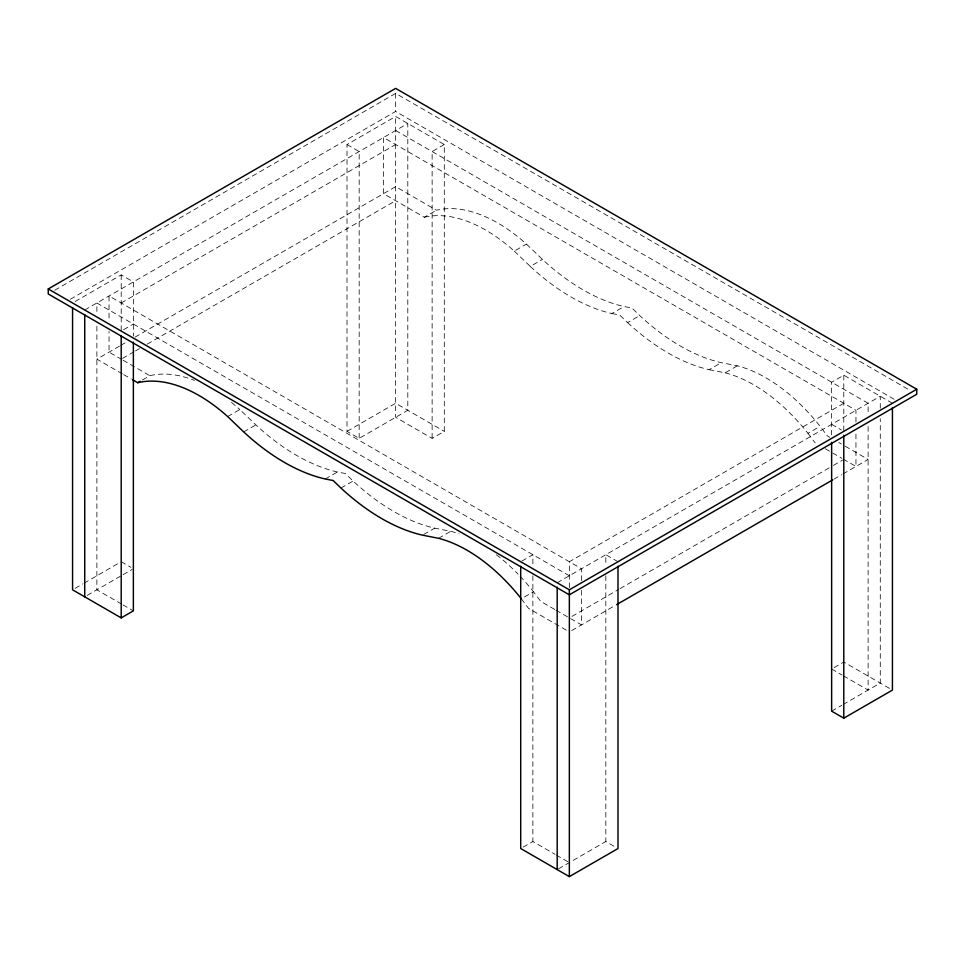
<?xml version="1.0" encoding="UTF-8"?>
<svg xmlns="http://www.w3.org/2000/svg" width="965" height="965" viewBox="0 0 965 965"><rect width="100%" height="100%" fill="white"/><g stroke="black" fill="none" stroke-linecap="round" stroke-linejoin="round"><path stroke-width="0.72" stroke-dasharray="4.83 3.62" d="M54.752 290.212L395.65 93.388L910.236 390.487M70.385 299.234L395.65 111.445L894.603 399.51M75.125 301.514L121.204 274.904L133.363 281.925L133.363 336.061M84.727 310.006L407.809 123.484L407.809 410.294L359.173 438.375L347.014 431.355L347.014 144.533L395.65 116.463L444.286 144.533L444.286 431.355L432.127 438.375L395.65 417.314L395.65 116.463M121.204 302.986L395.65 144.533M123.641 329.668L133.363 324.047M444.286 144.533L432.127 151.553L432.127 438.375M119.455 346.121L96.886 359.149L122.398 373.877M120.746 345.373L127.259 341.61M135.064 337.111L395.65 186.655L436.469 210.225A150.045 86.633 60 0 1 526.444 244.085L542.451 259.416A198.73 114.739 60 0 0 624.041 306.52L631.882 308.004L639.723 315.579A198.73 114.739 60 0 0 721.313 362.671L737.32 365.819A150.045 86.633 60 0 1 820.105 426.313L827.295 435.866L829.852 437.338M122.507 358.401L134.207 351.634M135.51 350.886L139.418 348.63M147.223 344.131L395.65 200.696M142.567 379.908L149.864 375.699A150.045 86.633 60 0 1 194.496 380.391M855.955 422.115L855.955 410.294L383.491 137.513L383.491 193.675L424.31 217.246L436.469 210.225M227.68 416.566L239.839 409.546L255.846 424.89A198.73 114.739 60 0 0 337.436 471.981L345.277 473.477L353.118 481.04A198.73 114.739 60 0 0 434.708 528.144L450.715 531.293A150.045 86.633 60 0 1 459.063 533.838M424.31 217.246A150.045 86.633 60 0 1 514.285 251.105L526.444 244.085M243.687 431.91L255.846 424.89M514.285 251.105L530.292 266.437L542.451 259.416M75.125 588.324L82.809 583.897M84.088 583.162L119.925 562.462M347.014 431.355L395.65 403.274L444.286 431.355M87.164 595.417L121.843 575.393M123.122 574.658L132.084 569.483M325.277 479.002L337.436 471.981M530.292 266.437A198.73 114.739 60 0 0 611.882 313.541L624.041 306.52M340.959 488.061L353.118 481.04M611.882 313.541L619.723 315.024L627.564 322.6L639.723 315.579M423.756 534.465L434.708 528.144M627.564 322.6A198.73 114.739 60 0 0 709.154 369.692L721.313 362.671M438.556 538.313L450.715 531.293M709.154 369.692L725.161 372.84L737.32 365.819M521.932 561.027L532.873 554.706L532.873 565.213M892.432 403.274L843.796 375.192L831.637 382.212L831.637 434.841M843.796 403.274L569.35 561.726L569.35 587.781M554.718 609.434L540.69 601.34L533.5 591.774L521.341 598.795L528.531 608.36L568.071 631.182M725.161 372.84A150.045 86.633 60 0 1 807.946 433.333L820.105 426.313M557.191 582.788L880.273 396.253L880.273 408.267M571.956 616.382L618.782 589.35M620.073 588.602L832.095 466.192M833.386 465.444L842.493 460.184M571.787 630.519L615.332 605.381M833.844 479.219L841.649 474.72M842.952 473.96L868.114 459.437L842.602 444.708M523.151 847.137L532.873 841.516L555.02 854.302M834.074 667.623L843.796 662.014L892.432 690.096M558.47 868.862L605.827 841.516L615.549 847.137M831.637 711.157L841.878 705.234M843.157 704.498L880.273 683.075L880.273 418.774M395.65 130.504L868.114 403.274L868.114 415.288M347.014 144.533L359.173 151.553L359.173 438.375M831.637 424.335L841.359 429.944M838.778 442.489L841.323 443.972M825.34 448.773L841.926 458.351M843.205 459.087L855.955 466.457L855.955 432.465M831.637 669.034L842.059 675.054M843.362 675.802L868.114 690.096L868.114 423.961M617.986 561.726L605.827 554.706L605.827 565.213M569.35 575.767L96.886 302.986L96.886 315M121.795 359.499L109.045 352.129L109.045 331.441M123.074 360.234L149.864 375.699M555.997 610.169L581.509 624.898L581.509 589.434M123.677 374.613L131.324 379.028M121.204 561.726L130.926 567.348M121.638 604.102L96.886 589.808L96.886 324.011M122.941 604.85L133.363 610.869M556.322 855.062L568.047 861.829M807.946 433.333L815.135 442.887M843.796 375.192L843.796 434.359M605.827 575.731L605.827 841.516M581.509 580.568L581.509 568.747L109.045 295.966L109.045 321.092M532.873 575.731L532.873 841.516M395.65 93.388L395.65 111.445M121.204 274.904L121.204 334.023M231.491 402.453A150.045 86.633 60 0 1 239.839 409.546M496.42 554.766A150.045 86.633 60 0 1 518.096 574.175M520.087 576.25A150.045 86.633 60 0 1 533.5 591.774"/><path stroke-width="1.45" d="M48.25 288.945L395.65 88.382L916.75 389.233L916.75 394.251L569.35 594.814L48.25 293.963L48.25 288.945L569.35 589.808L916.75 389.233M132.603 379.764L137.706 382.719L140.142 381.308M72.568 307.497L72.568 589.808L121.204 617.889L133.363 610.869L133.363 342.068M616.623 604.633L832.542 479.967M520.714 566.226L520.714 848.537L569.35 876.618L617.986 848.537L617.986 566.226M831.637 442.356L831.637 711.157L843.796 718.177L892.432 690.096L892.432 407.773M843.796 435.854L843.796 718.177M569.35 589.808L569.35 876.618M557.191 587.287L557.191 869.598M121.204 335.579L121.204 617.889M84.727 314.518L84.727 596.828M137.706 382.719A150.045 86.633 60 0 1 227.68 416.566L243.687 431.91A198.73 114.739 60 0 0 325.277 479.002L333.118 480.498L340.959 488.061A198.73 114.739 60 0 0 422.549 535.165L438.556 538.313A150.045 86.633 60 0 1 521.341 598.795"/></g></svg>
